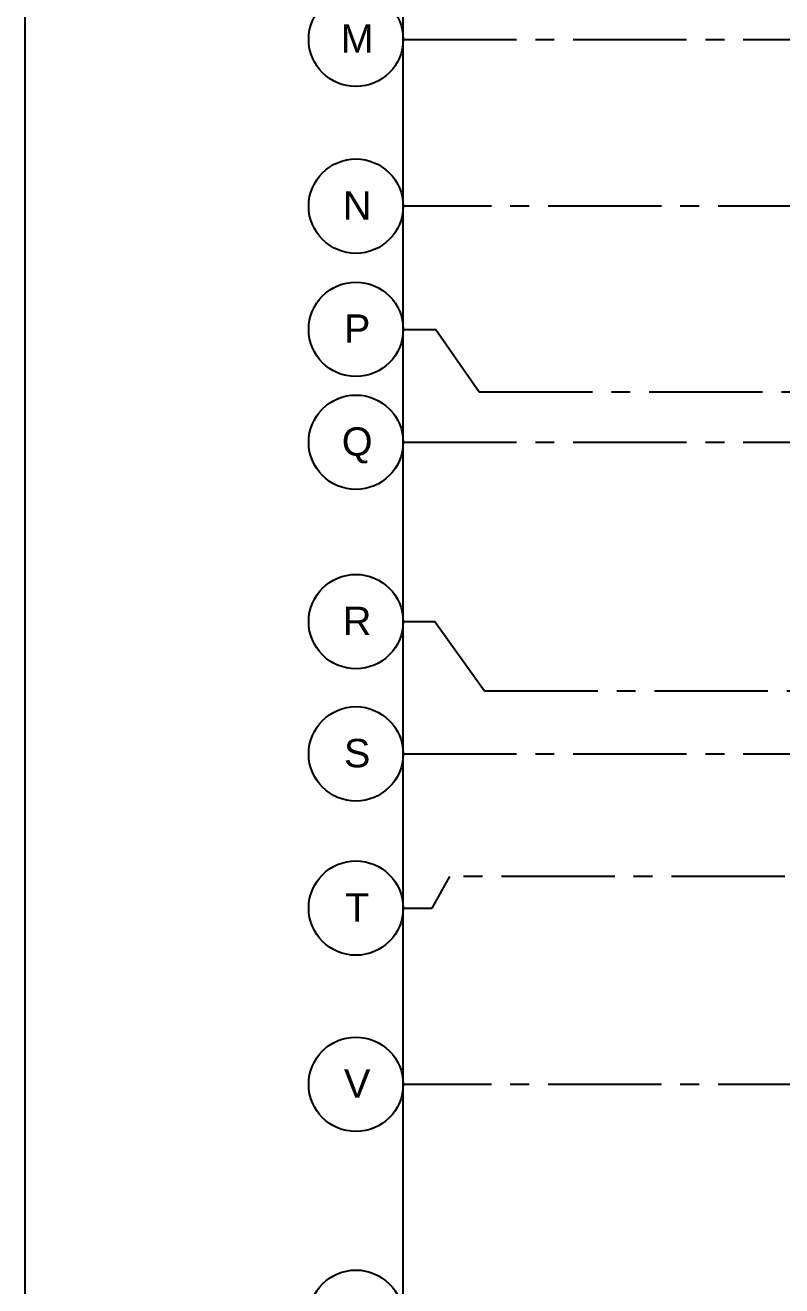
# Model space of a CAD drawing. Header units: inches. Extents: x -3700 to 367, y -844 to 2341.
# Drawn here: x -3700 to -3459.8, y 209 to 609.5 of the extents above; entities that cross this region are included whole.
import ezdxf
from ezdxf.enums import TextEntityAlignment as Align

# ---------------------------------------------------------------- set-up
doc = ezdxf.new("R2010")
doc.units = ezdxf.units.IN
doc.header["$LTSCALE"] = 48
doc.header["$MEASUREMENT"] = 0
doc.linetypes.add('CENTER2', pattern=[1.125, 0.75, -0.125, 0.125, -0.125])
doc.linetypes.add('HIDDEN', pattern=[0.375, 0.25, -0.125])
doc.layers.add('A-ANNO-NPLT', color=151, linetype='Continuous', plot=False)
doc.layers.add('A-Grid(3-32)', color=8, linetype='CENTER2')
doc.layers.add('S-Grid-Iden', color=2, linetype='Continuous')
doc.styles.get("Standard").update_dxf_attribs({"font": 'arial.ttf'})

# ---------------------------------------------------------------- blocks, each defined once
blk = doc.blocks.new('Column Bubble')
blk.add_circle((-0.0042, -0.0024), 0.1562)
blk.add_attdef('XX', text='', height=0.0938).set_placement((0, 0), align=Align.MIDDLE_CENTER)
blk = doc.blocks.new('2ND FLOOR - STRUCTURAL GRID')
at = {"layer": 'A-Grid(3-32)'}
for p, q in [((8104.5, -8592.75), (11912.5, -8592.75)), ((11912.5, -8645.75), (8104.5, -8645.75)), ((8128.61, -8704.75), (11888.38, -8704.75)), ((8104.5, -8720.75), (11912.5, -8720.75)), ((8130.3, -8799.75), (11886.7, -8799.75)), ((8104.5, -8819.75), (11912.5, -8819.75)), ((11897.69, -8858.75), (8119.31, -8858.75)), ((11912.5, -8924.75), (8104.5, -8924.75))]:
    blk.add_line(p, q, dxfattribs=at)
for points in [[(8104.5, -8684.89), (8114.85, -8684.89), (8128.61, -8704.75)], [(8104.5, -8777.73), (8114.59, -8777.73), (8130.3, -8799.75)], [(8104.5, -8868.75), (8113.67, -8868.75), (8119.31, -8858.75)]]:
    blk.add_lwpolyline(points, dxfattribs=at)
at = {"layer": 'S-Grid-Iden', "xscale": 96, "yscale": 96, "zscale": 96}
for p, values in [((8089.9, -8592.52), {'XX': 'M'}), ((8089.9, -8645.52), {'XX': 'N'}), ((8089.9, -8684.65), {'XX': 'P'}), ((8089.9, -8720.52), {'XX': 'Q'}), ((8089.9, -8777.5), {'XX': 'R'}), ((8089.9, -8819.52), {'XX': 'S'}), ((8089.9, -8868.52), {'XX': 'T'}), ((8089.9, -8924.52), {'XX': 'V'}), ((8089.9, -8998.52), {'XX': 'W'})]:
    blk.add_blockref('Column Bubble', p, dxfattribs=at).add_auto_attribs(values)

msp = doc.modelspace()

# ---------------------------------------------------------------- linework, layer by layer
at = {"layer": 'A-ANNO-NPLT'}
for points in [[(-3700, -844.2572), (-3700, 2131.7428), (348, 2131.7428), (348, -844.2572)], [(-3580, -484.2572), (-3580, 1771.7428), (228, 1771.7428), (228, -484.2572)]]:
    msp.add_lwpolyline(points, close=True, dxfattribs=at)

# ---------------------------------------------------------------- block references
at = {"linetype": 'HIDDEN'}
msp.add_blockref('2ND FLOOR - STRUCTURAL GRID', (-11684.4994, 9197.75), dxfattribs=at)

doc.saveas('drawing.dxf')
